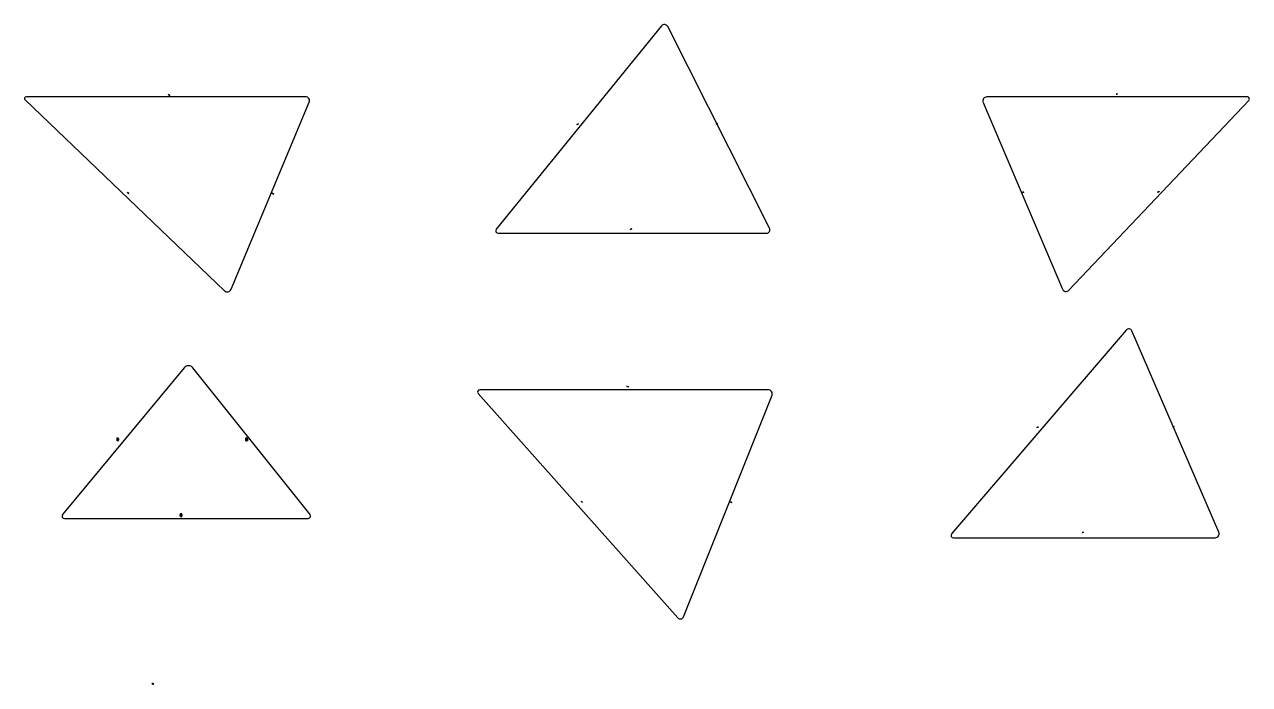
# Model space of a CAD drawing. Header units: metres. Extents: x -1 to 145, y -1 to 19.
# Drawn here: x 7.93 to 15.99, y 4.57 to 8.91 of the extents above; entities that cross this region are included whole.
import ezdxf

# ---------------------------------------------------------------- set-up
doc = ezdxf.new("R2010")
doc.units = ezdxf.units.M
doc.layers.add('LABELS', color=1, linetype='CONTINUOUS')
doc.layers.add('SHAPES', color=3, linetype='CONTINUOUS')

msp = doc.modelspace()

# ---------------------------------------------------------------- linework, layer by layer
at = {"layer": 'LABELS'}
for p, q in [((8.8863, 8.4418), (8.8773, 8.4469)), ((8.8773, 8.4469), (8.8773, 8.4466)), ((8.8773, 8.4469), (8.8863, 8.4418)), ((8.8818, 8.4443), (8.8773, 8.4466)), ((8.8773, 8.4466), (8.8863, 8.4411)), ((8.8773, 8.4462), (8.8773, 8.4466)), ((8.8773, 8.4466), (8.8818, 8.4443)), ((8.8773, 8.4466), (8.8863, 8.4415)), ((8.8773, 8.4462), (8.8773, 8.4466)), ((8.8773, 8.4466), (8.8818, 8.4443)), ((8.8773, 8.4464), (8.8863, 8.4413)), ((8.8818, 8.4434), (8.8773, 8.4462)), ((8.8818, 8.4434), (8.8773, 8.4462)), ((8.8818, 8.4434), (8.8773, 8.4462)), ((8.8818, 8.4434), (8.8773, 8.446)), ((8.8863, 8.4415), (8.8773, 8.446)), ((8.8773, 8.446), (8.8863, 8.4409)), ((8.8863, 8.4415), (8.8818, 8.4443)), ((8.8818, 8.4443), (8.8863, 8.4415)), ((8.8818, 8.4443), (8.8863, 8.4415)), ((8.8818, 8.4436), (8.8863, 8.4415)), ((8.8818, 8.4436), (8.8863, 8.4415)), ((8.8863, 8.4411), (8.8818, 8.4434)), ((8.8863, 8.4411), (8.8818, 8.4434)), ((8.8863, 8.4411), (8.8818, 8.4434)), ((8.8863, 8.4411), (8.8818, 8.4434)), ((8.8863, 8.4418), (8.8863, 8.4415)), ((8.8863, 8.4415), (8.8863, 8.4411)), ((8.8863, 8.4415), (8.8863, 8.4411)), ((8.8863, 8.4415), (8.8863, 8.4411)), ((15.1187, 8.4524), (15.1087, 8.4495)), ((15.1087, 8.4495), (15.1187, 8.4524)), ((15.1087, 8.4493), (15.1187, 8.4522)), ((15.1087, 8.449), (15.1187, 8.452)), ((15.1087, 8.4493), (15.1187, 8.4518)), ((15.1137, 8.4509), (15.1087, 8.4493)), ((15.1087, 8.4493), (15.1137, 8.4509)), ((15.1087, 8.4493), (15.1137, 8.4509)), ((15.1137, 8.4501), (15.1087, 8.4488)), ((15.1137, 8.4501), (15.1087, 8.4488)), ((15.1137, 8.4501), (15.1087, 8.4486)), ((15.1137, 8.4501), (15.1087, 8.4488)), ((15.1137, 8.4501), (15.1087, 8.4486)), ((15.1087, 8.4495), (15.1087, 8.4493)), ((15.1087, 8.4488), (15.1087, 8.4493)), ((15.1087, 8.4488), (15.1087, 8.4493)), ((15.1187, 8.4524), (15.1137, 8.4507)), ((15.1187, 8.4522), (15.1137, 8.4509)), ((15.1137, 8.4509), (15.1187, 8.4522)), ((15.1137, 8.4503), (15.1187, 8.4522)), ((15.1137, 8.4509), (15.1187, 8.4522)), ((15.1137, 8.4503), (15.1187, 8.4522)), ((15.1137, 8.4507), (15.1187, 8.4522)), ((15.1187, 8.4518), (15.1137, 8.4501)), ((15.1187, 8.4518), (15.1137, 8.4501)), ((15.1187, 8.4518), (15.1137, 8.4501)), ((15.1187, 8.4518), (15.1137, 8.4501)), ((15.1187, 8.4518), (15.1137, 8.4501)), ((15.1187, 8.4522), (15.1187, 8.4518)), ((15.1187, 8.4522), (15.1187, 8.4518)), ((15.1187, 8.4522), (15.1187, 8.4518)), ((15.1187, 8.4522), (15.1187, 8.4518)), ((11.5687, 8.2526), (11.5639, 8.2507)), ((11.5742, 8.2548), (11.564, 8.2508)), ((11.5742, 8.2548), (11.564, 8.2508)), ((11.564, 8.2508), (11.5738, 8.2545)), ((11.564, 8.2508), (11.5738, 8.2545)), ((11.564, 8.2508), (11.5687, 8.2526)), ((11.5687, 8.2526), (11.564, 8.2508)), ((11.5687, 8.2526), (11.564, 8.2508)), ((11.5687, 8.2526), (11.564, 8.2508)), ((11.5643, 8.251), (11.564, 8.2508)), ((11.564, 8.2508), (11.5643, 8.251)), ((11.564, 8.2508), (11.5643, 8.251)), ((11.564, 8.2508), (11.5643, 8.251)), ((11.5642, 8.2509), (11.5739, 8.2546)), ((11.5642, 8.2509), (11.5739, 8.2546)), ((11.5643, 8.251), (11.5741, 8.2547)), ((11.5694, 8.2529), (11.5643, 8.251)), ((11.5643, 8.251), (11.5694, 8.2529)), ((11.5643, 8.251), (11.5694, 8.2529)), ((11.5643, 8.251), (11.5694, 8.2529)), ((11.5645, 8.2511), (11.5643, 8.251)), ((11.5742, 8.2548), (11.5645, 8.2511)), ((11.5687, 8.2526), (11.5736, 8.2545)), ((11.5738, 8.2545), (11.5687, 8.2526)), ((11.5738, 8.2545), (11.5687, 8.2526)), ((11.5738, 8.2545), (11.5687, 8.2526)), ((11.5738, 8.2545), (11.5687, 8.2526)), ((11.5689, 8.2527), (11.5741, 8.2547)), ((11.5689, 8.2527), (11.5741, 8.2547)), ((11.5689, 8.2527), (11.5741, 8.2547)), ((11.5742, 8.2548), (11.5694, 8.2529)), ((11.5694, 8.2529), (11.5741, 8.2547)), ((11.5694, 8.2529), (11.5741, 8.2547)), ((11.5694, 8.2529), (11.5741, 8.2547)), ((11.5736, 8.2545), (11.5742, 8.2548)), ((11.5736, 8.2545), (11.5742, 8.2548)), ((11.5741, 8.2547), (11.5738, 8.2545)), ((11.5741, 8.2547), (11.5738, 8.2545)), ((11.5741, 8.2547), (11.5738, 8.2545)), ((11.5741, 8.2547), (11.5738, 8.2545)), ((12.4833, 8.2545), (12.4785, 8.2526)), ((12.4785, 8.2526), (12.4833, 8.2545)), ((12.4789, 8.2528), (12.4785, 8.2526)), ((12.4888, 8.2566), (12.4786, 8.2527)), ((12.4786, 8.2527), (12.4883, 8.2564)), ((12.4786, 8.2527), (12.4833, 8.2545)), ((12.4833, 8.2545), (12.4786, 8.2527)), ((12.4833, 8.2545), (12.4786, 8.2527)), ((12.4833, 8.2545), (12.4786, 8.2527)), ((12.4789, 8.2528), (12.4786, 8.2527)), ((12.4786, 8.2527), (12.4789, 8.2528)), ((12.4786, 8.2527), (12.4789, 8.2528)), ((12.4786, 8.2527), (12.4789, 8.2528)), ((12.4788, 8.2528), (12.4885, 8.2565)), ((12.4788, 8.2528), (12.4885, 8.2565)), ((12.4838, 8.2547), (12.4788, 8.2528)), ((12.4789, 8.2528), (12.4887, 8.2565)), ((12.4839, 8.2548), (12.4789, 8.2528)), ((12.4789, 8.2528), (12.4839, 8.2548)), ((12.4789, 8.2528), (12.4839, 8.2548)), ((12.4789, 8.2528), (12.4839, 8.2548)), ((12.4839, 8.2548), (12.4789, 8.2528)), ((12.4791, 8.2529), (12.4789, 8.2528)), ((12.4888, 8.2566), (12.4791, 8.2529)), ((12.4883, 8.2564), (12.4833, 8.2545)), ((12.4883, 8.2564), (12.4833, 8.2545)), ((12.4883, 8.2564), (12.4833, 8.2545)), ((12.4883, 8.2564), (12.4833, 8.2545)), ((12.4833, 8.2545), (12.4883, 8.2564)), ((12.4833, 8.2545), (12.4882, 8.2563)), ((12.4835, 8.2545), (12.4887, 8.2565)), ((12.4835, 8.2545), (12.4887, 8.2565)), ((12.4835, 8.2545), (12.4887, 8.2565)), ((12.4887, 8.2565), (12.4838, 8.2547)), ((12.4888, 8.2566), (12.4839, 8.2548)), ((12.4888, 8.2566), (12.4839, 8.2548)), ((12.4839, 8.2548), (12.4887, 8.2565)), ((12.4839, 8.2548), (12.4887, 8.2565)), ((12.4839, 8.2548), (12.4887, 8.2565)), ((12.4882, 8.2563), (12.4888, 8.2566)), ((12.4887, 8.2565), (12.4883, 8.2564)), ((12.4887, 8.2565), (12.4883, 8.2564)), ((12.4887, 8.2565), (12.4883, 8.2564)), ((12.4887, 8.2565), (12.4883, 8.2564)), ((12.4883, 8.2564), (12.4887, 8.2565)), ((8.6167, 7.7981), (8.6077, 7.8032)), ((8.6077, 7.8032), (8.6077, 7.803)), ((8.6077, 7.8032), (8.6167, 7.7981)), ((8.6122, 7.8006), (8.6077, 7.803)), ((8.6077, 7.803), (8.6077, 7.8025)), ((8.6077, 7.8025), (8.6077, 7.803)), ((8.6077, 7.803), (8.6122, 7.8006)), ((8.6077, 7.8025), (8.6077, 7.803)), ((8.6077, 7.803), (8.6122, 7.8006)), ((8.6077, 7.803), (8.6167, 7.7979)), ((8.6077, 7.8025), (8.6077, 7.803)), ((8.6077, 7.803), (8.6122, 7.8006)), ((8.6077, 7.8028), (8.6167, 7.7976)), ((8.6077, 7.8028), (8.6167, 7.7976)), ((8.6077, 7.8025), (8.6122, 7.7998)), ((8.6122, 7.7998), (8.6077, 7.8025)), ((8.6167, 7.7981), (8.6077, 7.8025)), ((8.6077, 7.8025), (8.6167, 7.7974)), ((8.6122, 7.7998), (8.6077, 7.8025)), ((8.6122, 7.7998), (8.6077, 7.8025)), ((8.6122, 7.7998), (8.6077, 7.8023)), ((8.6122, 7.7998), (8.6077, 7.8023)), ((8.6167, 7.7981), (8.6122, 7.8006)), ((8.6122, 7.8006), (8.6167, 7.7979)), ((8.6122, 7.8006), (8.6167, 7.7979)), ((8.6122, 7.8006), (8.6167, 7.7979)), ((8.6167, 7.7981), (8.6122, 7.8004)), ((8.6122, 7.8004), (8.6167, 7.7979)), ((8.6122, 7.8), (8.6167, 7.7979)), ((8.6122, 7.8), (8.6167, 7.7979)), ((8.6122, 7.8), (8.6167, 7.7979)), ((8.6122, 7.7998), (8.6167, 7.7972)), ((8.6167, 7.7974), (8.6122, 7.7998)), ((8.6167, 7.7974), (8.6122, 7.7998)), ((8.6167, 7.7974), (8.6122, 7.7998)), ((8.6167, 7.7974), (8.6122, 7.7998)), ((8.6167, 7.7974), (8.6122, 7.7998)), ((8.6167, 7.7972), (8.6167, 7.7981)), ((8.6167, 7.7979), (8.6167, 7.7974)), ((8.6167, 7.7979), (8.6167, 7.7974)), ((8.6167, 7.7979), (8.6167, 7.7974)), ((8.6167, 7.7979), (8.6167, 7.7974)), ((8.6167, 7.7979), (8.6167, 7.7974)), ((9.5688, 7.7946), (9.5597, 7.7997)), ((9.5597, 7.7997), (9.5597, 7.7995)), ((9.5688, 7.7946), (9.5597, 7.7997)), ((9.5597, 7.7997), (9.5597, 7.7995)), ((9.5642, 7.7971), (9.5597, 7.7995)), ((9.5597, 7.7995), (9.5597, 7.799)), ((9.5597, 7.799), (9.5597, 7.7995)), ((9.5597, 7.7995), (9.5642, 7.7971)), ((9.5597, 7.799), (9.5597, 7.7995)), ((9.5597, 7.7995), (9.5642, 7.7971)), ((9.5597, 7.7995), (9.5688, 7.7944)), ((9.5597, 7.799), (9.5597, 7.7995)), ((9.5597, 7.7995), (9.5642, 7.7971)), ((9.5597, 7.7995), (9.5688, 7.7944)), ((9.5597, 7.7993), (9.5688, 7.7942)), ((9.5597, 7.7993), (9.5688, 7.7942)), ((9.5597, 7.799), (9.5642, 7.7963)), ((9.5642, 7.7963), (9.5597, 7.799)), ((9.5688, 7.7946), (9.5597, 7.799)), ((9.5597, 7.799), (9.5688, 7.7939)), ((9.5642, 7.7963), (9.5597, 7.799)), ((9.5642, 7.7963), (9.5597, 7.799)), ((9.5642, 7.7963), (9.5597, 7.7988)), ((9.5642, 7.7963), (9.5597, 7.7988)), ((9.5688, 7.7946), (9.5642, 7.7971)), ((9.5642, 7.7971), (9.5688, 7.7944)), ((9.5642, 7.7971), (9.5688, 7.7944)), ((9.5642, 7.7971), (9.5688, 7.7944)), ((9.5642, 7.7965), (9.5688, 7.7944)), ((9.5642, 7.7965), (9.5688, 7.7944)), ((9.5642, 7.7965), (9.5688, 7.7944)), ((9.5642, 7.7963), (9.5688, 7.7937)), ((9.5688, 7.7939), (9.5642, 7.7963)), ((9.5688, 7.7939), (9.5642, 7.7963)), ((9.5688, 7.7939), (9.5642, 7.7963)), ((9.5688, 7.7939), (9.5642, 7.7963)), ((9.5688, 7.7939), (9.5642, 7.7963)), ((9.5688, 7.7937), (9.5688, 7.7946)), ((9.5688, 7.7944), (9.5688, 7.7939)), ((9.5688, 7.7944), (9.5688, 7.7939)), ((9.5688, 7.7944), (9.5688, 7.7939)), ((9.5688, 7.7944), (9.5688, 7.7939)), ((9.5688, 7.7944), (9.5688, 7.7939)), ((14.5012, 7.8067), (14.4912, 7.8032)), ((14.5012, 7.8067), (14.4912, 7.8038)), ((14.5012, 7.8067), (14.4912, 7.8038)), ((14.4912, 7.8036), (14.5012, 7.8065)), ((14.4912, 7.8036), (14.5012, 7.8065)), ((14.4912, 7.8034), (14.5012, 7.8063)), ((14.4912, 7.8034), (14.5012, 7.8063)), ((14.4912, 7.8032), (14.5012, 7.8061)), ((14.4962, 7.8053), (14.4912, 7.8036)), ((14.4912, 7.8036), (14.4962, 7.8053)), ((14.4912, 7.8036), (14.4962, 7.8053)), ((14.4912, 7.8036), (14.4962, 7.8053)), ((14.4912, 7.8032), (14.4962, 7.8044)), ((14.4962, 7.8044), (14.4912, 7.8032)), ((14.4962, 7.8044), (14.4912, 7.8032)), ((14.4962, 7.8044), (14.4912, 7.8029)), ((14.4962, 7.8044), (14.4912, 7.8032)), ((14.4962, 7.8044), (14.4912, 7.8029)), ((14.4912, 7.8038), (14.4912, 7.8036)), ((14.4912, 7.8038), (14.4912, 7.8036)), ((14.4912, 7.8036), (14.4912, 7.8032)), ((14.4912, 7.8032), (14.4912, 7.8036)), ((14.4912, 7.8032), (14.4912, 7.8036)), ((14.4912, 7.8032), (14.4912, 7.8036)), ((14.5012, 7.8067), (14.4962, 7.8053)), ((14.4962, 7.8053), (14.5012, 7.8065)), ((14.4962, 7.8046), (14.5012, 7.8065)), ((14.4962, 7.8053), (14.5012, 7.8065)), ((14.4962, 7.8046), (14.5012, 7.8065)), ((14.4962, 7.8053), (14.5012, 7.8065)), ((14.4962, 7.8046), (14.5012, 7.8065)), ((14.5012, 7.8061), (14.4962, 7.8044)), ((14.5012, 7.8061), (14.4962, 7.8044)), ((14.5012, 7.8061), (14.4962, 7.8044)), ((14.5012, 7.8061), (14.4962, 7.8044)), ((14.5012, 7.8061), (14.4962, 7.8044)), ((14.4962, 7.8044), (14.5012, 7.8059)), ((14.5012, 7.8059), (14.5012, 7.8067)), ((14.5012, 7.8065), (14.5012, 7.8061)), ((14.5012, 7.8065), (14.5012, 7.8061)), ((14.5012, 7.8065), (14.5012, 7.8061)), ((14.5012, 7.8065), (14.5012, 7.8061)), ((14.5012, 7.8065), (14.5012, 7.8061)), ((15.3913, 7.8098), (15.3814, 7.8062)), ((15.3913, 7.8098), (15.3814, 7.8069)), ((15.3913, 7.8098), (15.3814, 7.8062)), ((15.3814, 7.8067), (15.3913, 7.8096)), ((15.3814, 7.8065), (15.3913, 7.8094)), ((15.3814, 7.8065), (15.3913, 7.8094)), ((15.3814, 7.8062), (15.3913, 7.8092)), ((15.3814, 7.8062), (15.3913, 7.8092)), ((15.3864, 7.8084), (15.3814, 7.8067)), ((15.3814, 7.8067), (15.3864, 7.8084)), ((15.3814, 7.8067), (15.3864, 7.8084)), ((15.3814, 7.8067), (15.3864, 7.8084)), ((15.3814, 7.8062), (15.3864, 7.8075)), ((15.3864, 7.8075), (15.3814, 7.8062)), ((15.3864, 7.8075), (15.3814, 7.8062)), ((15.3864, 7.8075), (15.3814, 7.806)), ((15.3864, 7.8075), (15.3814, 7.8062)), ((15.3814, 7.8069), (15.3814, 7.8067)), ((15.3814, 7.8067), (15.3814, 7.8062)), ((15.3814, 7.8062), (15.3814, 7.8067)), ((15.3814, 7.8062), (15.3814, 7.8067)), ((15.3814, 7.8062), (15.3814, 7.8067)), ((15.3913, 7.8098), (15.3864, 7.8084)), ((15.3864, 7.8084), (15.3913, 7.8096)), ((15.3864, 7.8077), (15.3913, 7.8096)), ((15.3864, 7.8084), (15.3913, 7.8096)), ((15.3864, 7.8077), (15.3913, 7.8096)), ((15.3864, 7.8084), (15.3913, 7.8096)), ((15.3864, 7.8077), (15.3913, 7.8096)), ((15.3913, 7.8092), (15.3864, 7.8075)), ((15.3913, 7.8092), (15.3864, 7.8075)), ((15.3913, 7.8092), (15.3864, 7.8075)), ((15.3913, 7.8092), (15.3864, 7.8075)), ((15.3864, 7.8075), (15.3913, 7.809)), ((15.3913, 7.809), (15.3913, 7.8098)), ((15.3913, 7.809), (15.3913, 7.8098)), ((15.3913, 7.8096), (15.3913, 7.8092)), ((15.3913, 7.8096), (15.3913, 7.8092)), ((15.3913, 7.8096), (15.3913, 7.8092)), ((15.3913, 7.8096), (15.3913, 7.8092)), ((11.9184, 7.563), (11.9135, 7.5611)), ((11.9239, 7.5651), (11.9137, 7.5612)), ((11.9137, 7.5612), (11.9234, 7.5649)), ((11.9184, 7.563), (11.9137, 7.5612)), ((11.9184, 7.563), (11.9137, 7.5612)), ((11.9184, 7.563), (11.9137, 7.5612)), ((11.9137, 7.5612), (11.914, 7.5614)), ((11.9137, 7.5612), (11.914, 7.5614)), ((11.9138, 7.5613), (11.9235, 7.565)), ((11.914, 7.5614), (11.9234, 7.5649)), ((11.919, 7.5633), (11.914, 7.5614)), ((11.914, 7.5614), (11.919, 7.5633)), ((11.914, 7.5614), (11.919, 7.5633)), ((11.9141, 7.5614), (11.9239, 7.5651)), ((11.9234, 7.5649), (11.9184, 7.563)), ((11.9234, 7.5649), (11.9184, 7.563)), ((11.9234, 7.5649), (11.9184, 7.563)), ((11.9234, 7.5649), (11.9184, 7.563)), ((11.9185, 7.5631), (11.9237, 7.5651)), ((11.9185, 7.5631), (11.9237, 7.5651)), ((11.9239, 7.5651), (11.9188, 7.5632)), ((11.9188, 7.5632), (11.9237, 7.5651)), ((11.9237, 7.5651), (11.919, 7.5633)), ((11.919, 7.5633), (11.9237, 7.5651)), ((11.919, 7.5633), (11.9237, 7.5651)), ((11.9232, 7.5648), (11.9239, 7.5651)), ((11.9237, 7.5651), (11.9234, 7.5649)), ((11.9237, 7.5651), (11.9234, 7.5649)), ((11.9237, 7.5651), (11.9234, 7.5649)), ((11.892, 6.5314), (11.9013, 6.5266)), ((11.8925, 6.5317), (11.8922, 6.5315)), ((11.8925, 6.5317), (11.8922, 6.5315)), ((11.8967, 6.529), (11.8922, 6.5315)), ((11.8922, 6.5315), (11.9017, 6.5269)), ((11.8922, 6.5315), (11.8967, 6.529)), ((11.8922, 6.5315), (11.8967, 6.529)), ((11.8923, 6.5316), (11.9016, 6.5268)), ((11.8972, 6.5295), (11.8925, 6.5317)), ((11.8972, 6.5295), (11.8925, 6.5317)), ((11.9013, 6.5266), (11.8925, 6.5317)), ((11.8925, 6.5317), (11.9017, 6.5269)), ((11.8972, 6.5295), (11.8925, 6.5317)), ((11.9014, 6.5267), (11.8926, 6.5319)), ((11.8926, 6.5319), (11.9019, 6.5271)), ((11.9014, 6.5267), (11.8967, 6.529)), ((11.8967, 6.529), (11.9014, 6.5267)), ((11.8967, 6.529), (11.9014, 6.5267)), ((11.8971, 6.5293), (11.9014, 6.5267)), ((11.8971, 6.5293), (11.9014, 6.5267)), ((11.9017, 6.5269), (11.8972, 6.5295)), ((11.9017, 6.5269), (11.8972, 6.5295)), ((11.9017, 6.5269), (11.8972, 6.5295)), ((11.9019, 6.5271), (11.9013, 6.5266)), ((11.9013, 6.5266), (11.9014, 6.5267)), ((11.9014, 6.5267), (11.9017, 6.5269)), ((11.9014, 6.5267), (11.9017, 6.5269)), ((14.5877, 6.2601), (14.5976, 6.2632)), ((14.5877, 6.2601), (14.5976, 6.2632)), ((14.5976, 6.2632), (14.5877, 6.2601)), ((14.5877, 6.2601), (14.5976, 6.2632)), ((14.5877, 6.2601), (14.5976, 6.2632)), ((14.5976, 6.2632), (14.5877, 6.2601)), ((14.5877, 6.2601), (14.5976, 6.2632)), ((14.5926, 6.2616), (14.5877, 6.2601)), ((14.5877, 6.2601), (14.5926, 6.2616)), ((14.5926, 6.2616), (14.5877, 6.2601)), ((14.5877, 6.2601), (14.5926, 6.2616)), ((14.5926, 6.2616), (14.5877, 6.2601)), ((14.5926, 6.2616), (14.5877, 6.2601)), ((14.5877, 6.2601), (14.5926, 6.2616)), ((14.5926, 6.2616), (14.5877, 6.2601)), ((14.5877, 6.2601), (14.5926, 6.2616)), ((14.5877, 6.2601), (14.5877, 6.2601)), ((14.5877, 6.2601), (14.5877, 6.2601)), ((14.5877, 6.2601), (14.5877, 6.2601)), ((14.5877, 6.2601), (14.5877, 6.2601)), ((14.5976, 6.2632), (14.5926, 6.2616)), ((14.5926, 6.2616), (14.5976, 6.2632)), ((14.5926, 6.2616), (14.5976, 6.2632)), ((14.5976, 6.2632), (14.5926, 6.2616)), ((14.5926, 6.2616), (14.5976, 6.2632)), ((14.5976, 6.2632), (14.5926, 6.2616)), ((14.5926, 6.2616), (14.5976, 6.2632)), ((14.5976, 6.2632), (14.5926, 6.2616)), ((14.5926, 6.2616), (14.5976, 6.2632)), ((14.5976, 6.2632), (14.5926, 6.2616)), ((14.5926, 6.2616), (14.5976, 6.2632)), ((14.5926, 6.2616), (14.5976, 6.2632)), ((14.5976, 6.2632), (14.5926, 6.2616)), ((14.5926, 6.2616), (14.5976, 6.2632)), ((14.5976, 6.2632), (14.5976, 6.2632)), ((14.5976, 6.2632), (14.5976, 6.2632)), ((14.5976, 6.2632), (14.5976, 6.2632)), ((14.5976, 6.2632), (14.5976, 6.2632)), ((14.5976, 6.2632), (14.5976, 6.2632)), ((14.5976, 6.2632), (14.5976, 6.2632)), ((15.4813, 6.2627), (15.4912, 6.2658)), ((15.4813, 6.2627), (15.4912, 6.2658)), ((15.4912, 6.2658), (15.4813, 6.2627)), ((15.4813, 6.2627), (15.4912, 6.2658)), ((15.4813, 6.2627), (15.4912, 6.2658)), ((15.4863, 6.2643), (15.4813, 6.2627)), ((15.4813, 6.2627), (15.4863, 6.2643)), ((15.4863, 6.2643), (15.4813, 6.2627)), ((15.4813, 6.2627), (15.4863, 6.2643)), ((15.4863, 6.2643), (15.4813, 6.2627)), ((15.4863, 6.2643), (15.4813, 6.2627)), ((15.4813, 6.2627), (15.4863, 6.2643)), ((15.4863, 6.2643), (15.4813, 6.2627)), ((15.4813, 6.2627), (15.4863, 6.2643)), ((15.4863, 6.2643), (15.4813, 6.2627)), ((15.4813, 6.2627), (15.4863, 6.2643)), ((15.4863, 6.2643), (15.4813, 6.2627)), ((15.4813, 6.2627), (15.4813, 6.2627)), ((15.4813, 6.2627), (15.4813, 6.2627)), ((15.4813, 6.2627), (15.4813, 6.2627)), ((15.4813, 6.2627), (15.4813, 6.2627)), ((15.4813, 6.2627), (15.4813, 6.2627)), ((15.4912, 6.2658), (15.4863, 6.2643)), ((15.4863, 6.2643), (15.4912, 6.2658)), ((15.4863, 6.2643), (15.4912, 6.2658)), ((15.4912, 6.2658), (15.4863, 6.2643)), ((15.4863, 6.2643), (15.4912, 6.2658)), ((15.4912, 6.2658), (15.4863, 6.2643)), ((15.4863, 6.2643), (15.4912, 6.2658)), ((15.4912, 6.2658), (15.4863, 6.2643)), ((15.4863, 6.2643), (15.4912, 6.2658)), ((15.4912, 6.2658), (15.4863, 6.2643)), ((15.4863, 6.2643), (15.4912, 6.2658)), ((15.4863, 6.2643), (15.4912, 6.2658)), ((15.4912, 6.2658), (15.4863, 6.2643)), ((15.4863, 6.2643), (15.4912, 6.2658)), ((15.4912, 6.2658), (15.4863, 6.2643)), ((15.4863, 6.2643), (15.4912, 6.2658)), ((15.4912, 6.2658), (15.4863, 6.2643)), ((15.4912, 6.2658), (15.4912, 6.2658)), ((15.4912, 6.2658), (15.4912, 6.2658)), ((15.4912, 6.2658), (15.4912, 6.2658)), ((15.4912, 6.2658), (15.4912, 6.2658)), ((15.4912, 6.2658), (15.4912, 6.2658)), ((15.4912, 6.2658), (15.4912, 6.2658)), ((8.5493, 6.1903), (8.5396, 6.1917)), ((8.5397, 6.1869), (8.5445, 6.191)), ((8.5397, 6.1869), (8.5445, 6.191)), ((8.5397, 6.1869), (8.5445, 6.191)), ((8.5397, 6.1869), (8.5445, 6.191)), ((8.5495, 6.1759), (8.5397, 6.1869)), ((8.5399, 6.1774), (8.5397, 6.1869)), ((8.5399, 6.1774), (8.5397, 6.1869)), ((8.5399, 6.1774), (8.5397, 6.1869)), ((8.5494, 6.1807), (8.5398, 6.1822)), ((8.5399, 6.1774), (8.5493, 6.1903)), ((8.5445, 6.1862), (8.5399, 6.1774)), ((8.5399, 6.1774), (8.5448, 6.1719)), ((8.5448, 6.1719), (8.5399, 6.1774)), ((8.5447, 6.1767), (8.5399, 6.1774)), ((8.54, 6.1726), (8.5399, 6.1774)), ((8.5447, 6.1767), (8.5399, 6.1774)), ((8.54, 6.1726), (8.5447, 6.1767)), ((8.54, 6.1726), (8.5447, 6.1767)), ((8.5496, 6.1711), (8.54, 6.1726)), ((8.5496, 6.1711), (8.54, 6.1726)), ((8.5496, 6.1711), (8.54, 6.1726)), ((8.5445, 6.191), (8.5493, 6.1855)), ((8.5445, 6.191), (8.5493, 6.1855)), ((8.5445, 6.191), (8.5493, 6.1903)), ((8.5445, 6.191), (8.5493, 6.1903)), ((8.5448, 6.1719), (8.5495, 6.1759)), ((8.5495, 6.1759), (8.5448, 6.1719)), ((8.5493, 6.1855), (8.5495, 6.1759)), ((9.3922, 6.1914), (9.3874, 6.1921)), ((9.3874, 6.1921), (9.3877, 6.173)), ((9.3874, 6.1921), (9.3877, 6.173)), ((9.3875, 6.1873), (9.3922, 6.1914)), ((9.3875, 6.1873), (9.3922, 6.1914)), ((9.3875, 6.1873), (9.3922, 6.1914)), ((9.3876, 6.1778), (9.3875, 6.1873)), ((9.3876, 6.1778), (9.3875, 6.1873)), ((9.3876, 6.1778), (9.3875, 6.1873)), ((9.3971, 6.1859), (9.3875, 6.1873)), ((9.3971, 6.1859), (9.3875, 6.1873)), ((9.3972, 6.1811), (9.3875, 6.1826)), ((9.3972, 6.1811), (9.3875, 6.1826)), ((9.3876, 6.1778), (9.3922, 6.1914)), ((9.3923, 6.1866), (9.3876, 6.1778)), ((9.3923, 6.1866), (9.3876, 6.1778)), ((9.3925, 6.1723), (9.3876, 6.1778)), ((9.3924, 6.1771), (9.3876, 6.1778)), ((9.3925, 6.1723), (9.3876, 6.1778)), ((9.3877, 6.173), (9.3876, 6.1778)), ((9.3877, 6.173), (9.3971, 6.1859)), ((9.3877, 6.173), (9.3971, 6.1859)), ((9.3877, 6.173), (9.3924, 6.1771)), ((9.3877, 6.173), (9.3925, 6.1723)), ((9.3973, 6.1716), (9.3877, 6.173)), ((9.3973, 6.1716), (9.3877, 6.173)), ((9.3971, 6.1859), (9.3922, 6.1914)), ((9.3922, 6.1914), (9.3971, 6.1859)), ((9.3922, 6.1914), (9.397, 6.1907)), ((9.3922, 6.1914), (9.3971, 6.1859)), ((9.3925, 6.1723), (9.3972, 6.1763)), ((9.3972, 6.1763), (9.3925, 6.1723)), ((9.3972, 6.1763), (9.3925, 6.1723)), ((9.3972, 6.1763), (9.3971, 6.1859)), ((9.3971, 6.1859), (9.3972, 6.1763)), ((9.3971, 6.1859), (9.3972, 6.1763)), ((9.3972, 6.1763), (9.3973, 6.1716)), ((11.5906, 5.7745), (11.5998, 5.7697)), ((11.5906, 5.7745), (11.5998, 5.7697)), ((11.5907, 5.7746), (11.591, 5.7749)), ((11.591, 5.7749), (11.5907, 5.7746)), ((11.591, 5.7749), (11.5907, 5.7746)), ((11.591, 5.7749), (11.5907, 5.7746)), ((11.5952, 5.7721), (11.5907, 5.7746)), ((11.5907, 5.7746), (11.5952, 5.7721)), ((11.5907, 5.7746), (11.5952, 5.7721)), ((11.5907, 5.7746), (11.5952, 5.7721)), ((11.5909, 5.7747), (11.6001, 5.7699)), ((11.5909, 5.7747), (11.6001, 5.7699)), ((11.591, 5.7749), (11.5958, 5.7726)), ((11.5958, 5.7726), (11.591, 5.7749)), ((11.5958, 5.7726), (11.591, 5.7749)), ((11.5998, 5.7697), (11.591, 5.7749)), ((11.591, 5.7749), (11.6003, 5.7701)), ((11.5958, 5.7726), (11.591, 5.7749)), ((11.5958, 5.7726), (11.5912, 5.775)), ((11.5958, 5.7726), (11.5912, 5.775)), ((11.5998, 5.7697), (11.5952, 5.7721)), ((11.5952, 5.7721), (11.6, 5.7698)), ((11.5952, 5.7721), (11.6, 5.7698)), ((11.5952, 5.7721), (11.6, 5.7698)), ((11.5998, 5.7697), (11.5953, 5.7722)), ((11.5953, 5.7722), (11.6, 5.7698)), ((11.5998, 5.7697), (11.5953, 5.7722)), ((11.5953, 5.7722), (11.6, 5.7698)), ((11.5956, 5.7725), (11.6, 5.7698)), ((11.5956, 5.7725), (11.6, 5.7698)), ((11.5956, 5.7725), (11.6, 5.7698)), ((11.5958, 5.7726), (11.6004, 5.7702)), ((11.6003, 5.7701), (11.5958, 5.7726)), ((11.6003, 5.7701), (11.5958, 5.7726)), ((11.6003, 5.7701), (11.5958, 5.7726)), ((11.6003, 5.7701), (11.5958, 5.7726)), ((11.6003, 5.7701), (11.5958, 5.7726)), ((11.6004, 5.7702), (11.5998, 5.7697)), ((11.6, 5.7698), (11.6003, 5.7701)), ((11.6, 5.7698), (11.6003, 5.7701)), ((11.6, 5.7698), (11.6003, 5.7701)), ((11.6, 5.7698), (11.6003, 5.7701)), ((11.6, 5.7698), (11.6003, 5.7701)), ((12.5717, 5.7714), (12.5718, 5.7716)), ((12.5717, 5.7714), (12.5809, 5.7666)), ((12.5809, 5.7666), (12.5717, 5.7714)), ((12.5718, 5.7716), (12.5721, 5.7718)), ((12.5721, 5.7718), (12.5718, 5.7716)), ((12.5721, 5.7718), (12.5718, 5.7716)), ((12.5721, 5.7718), (12.5718, 5.7716)), ((12.5763, 5.769), (12.5718, 5.7716)), ((12.5718, 5.7716), (12.5763, 5.769)), ((12.5718, 5.7716), (12.5763, 5.769)), ((12.5718, 5.7716), (12.5763, 5.769)), ((12.5718, 5.7716), (12.5811, 5.7668)), ((12.572, 5.7717), (12.5812, 5.7669)), ((12.572, 5.7717), (12.5812, 5.7669)), ((12.5721, 5.7718), (12.5769, 5.7696)), ((12.5769, 5.7696), (12.5721, 5.7718)), ((12.5769, 5.7696), (12.5721, 5.7718)), ((12.5809, 5.7666), (12.5721, 5.7718)), ((12.5721, 5.7718), (12.5814, 5.767)), ((12.5769, 5.7696), (12.5721, 5.7718)), ((12.5769, 5.7696), (12.5723, 5.772)), ((12.5769, 5.7696), (12.5723, 5.772)), ((12.5809, 5.7666), (12.5763, 5.769)), ((12.5763, 5.769), (12.5811, 5.7668)), ((12.5763, 5.769), (12.5811, 5.7668)), ((12.5763, 5.769), (12.5811, 5.7668)), ((12.5809, 5.7666), (12.5765, 5.7692)), ((12.5765, 5.7692), (12.5811, 5.7668)), ((12.5767, 5.7694), (12.5811, 5.7668)), ((12.5767, 5.7694), (12.5811, 5.7668)), ((12.5767, 5.7694), (12.5811, 5.7668)), ((12.5769, 5.7696), (12.5815, 5.7671)), ((12.5814, 5.767), (12.5769, 5.7696)), ((12.5814, 5.767), (12.5769, 5.7696)), ((12.5814, 5.767), (12.5769, 5.7696)), ((12.5814, 5.767), (12.5769, 5.7696)), ((12.5814, 5.767), (12.5769, 5.7696)), ((12.5815, 5.7671), (12.5809, 5.7666)), ((12.5811, 5.7668), (12.5814, 5.767)), ((12.5811, 5.7668), (12.5814, 5.767)), ((12.5811, 5.7668), (12.5814, 5.767)), ((12.5811, 5.7668), (12.5814, 5.767)), ((12.5811, 5.7668), (12.5814, 5.767)), ((8.9606, 5.6928), (8.9558, 5.6935)), ((8.9558, 5.6935), (8.9561, 5.6744)), ((8.9654, 5.692), (8.9558, 5.6935)), ((8.9559, 5.6887), (8.9606, 5.6928)), ((8.9559, 5.6887), (8.9606, 5.6928)), ((8.9559, 5.6887), (8.9606, 5.6928)), ((8.9559, 5.6887), (8.9606, 5.6928)), ((8.956, 5.6792), (8.9559, 5.6887)), ((8.956, 5.6792), (8.9559, 5.6887)), ((8.956, 5.6792), (8.9559, 5.6887)), ((8.9655, 5.6873), (8.9559, 5.6887)), ((8.956, 5.6792), (8.9559, 5.6887)), ((8.956, 5.6792), (8.9654, 5.692)), ((8.9607, 5.688), (8.956, 5.6792)), ((8.9607, 5.688), (8.956, 5.6792)), ((8.9607, 5.688), (8.956, 5.6792)), ((8.9656, 5.6825), (8.956, 5.684)), ((8.9656, 5.6825), (8.956, 5.684)), ((8.9609, 5.6737), (8.956, 5.6792)), ((8.9609, 5.6785), (8.956, 5.6792)), ((8.9609, 5.6737), (8.956, 5.6792)), ((8.9609, 5.6737), (8.956, 5.6792)), ((8.9561, 5.6744), (8.956, 5.6792)), ((8.9561, 5.6744), (8.9655, 5.6873)), ((8.9561, 5.6744), (8.9609, 5.6785)), ((8.9561, 5.6744), (8.9609, 5.6737)), ((8.9657, 5.6729), (8.9561, 5.6744)), ((8.9657, 5.6729), (8.9561, 5.6744)), ((8.9655, 5.6873), (8.9606, 5.6928)), ((8.9606, 5.6928), (8.9655, 5.6873)), ((8.9606, 5.6928), (8.9654, 5.692)), ((8.9606, 5.6928), (8.9655, 5.6873)), ((8.9606, 5.6928), (8.9655, 5.6873)), ((8.9609, 5.6737), (8.9657, 5.6777)), ((8.9657, 5.6777), (8.9609, 5.6737)), ((8.9657, 5.6777), (8.9609, 5.6737)), ((8.9657, 5.6777), (8.9609, 5.6737)), ((8.9657, 5.6777), (8.9655, 5.6873)), ((8.9655, 5.6873), (8.9657, 5.6777)), ((8.9655, 5.6873), (8.9657, 5.6777)), ((8.9655, 5.6873), (8.9657, 5.6777)), ((14.8851, 5.5696), (14.895, 5.5726)), ((14.8851, 5.5696), (14.895, 5.5726)), ((14.8851, 5.5696), (14.895, 5.5726)), ((14.8851, 5.5696), (14.895, 5.5726)), ((14.895, 5.5726), (14.8851, 5.5696)), ((14.8851, 5.5696), (14.895, 5.5726)), ((14.8901, 5.5711), (14.8851, 5.5696)), ((14.8901, 5.5711), (14.8851, 5.5696)), ((14.8901, 5.5711), (14.8851, 5.5696)), ((14.8851, 5.5696), (14.8901, 5.5711)), ((14.8901, 5.5711), (14.8851, 5.5696)), ((14.8901, 5.5711), (14.8851, 5.5696)), ((14.8851, 5.5696), (14.8901, 5.5711)), ((14.8851, 5.5696), (14.8851, 5.5696)), ((14.8851, 5.5696), (14.8851, 5.5696)), ((14.895, 5.5726), (14.8901, 5.5711)), ((14.895, 5.5726), (14.8901, 5.5711)), ((14.8901, 5.5711), (14.895, 5.5726)), ((14.895, 5.5726), (14.8901, 5.5711)), ((14.8901, 5.5711), (14.895, 5.5726)), ((14.895, 5.5726), (14.8901, 5.5711)), ((14.8901, 5.5711), (14.895, 5.5726)), ((14.895, 5.5726), (14.8901, 5.5711)), ((14.8901, 5.5711), (14.895, 5.5726)), ((14.895, 5.5726), (14.8901, 5.5711)), ((14.8901, 5.5711), (14.895, 5.5726)), ((14.895, 5.5726), (14.895, 5.5726)), ((14.895, 5.5726), (14.895, 5.5726)), ((14.895, 5.5726), (14.895, 5.5726)), ((14.895, 5.5726), (14.895, 5.5726)), ((8.7748, 4.5738), (8.7699, 4.5756)), ((8.7748, 4.5738), (8.7699, 4.5756)), ((8.7699, 4.5756), (8.7796, 4.572)), ((8.77, 4.5769), (8.7701, 4.5795)), ((8.77, 4.5769), (8.7701, 4.5795)), ((8.77, 4.5782), (8.7798, 4.5746)), ((8.7748, 4.5738), (8.77, 4.5769)), ((8.7748, 4.5738), (8.77, 4.5769)), ((8.7748, 4.5738), (8.77, 4.5769)), ((8.775, 4.579), (8.7701, 4.5795)), ((8.7701, 4.5795), (8.7797, 4.5733)), ((8.7701, 4.5795), (8.775, 4.579)), ((8.7701, 4.5795), (8.775, 4.579)), ((8.7701, 4.5795), (8.775, 4.579)), ((8.7702, 4.5808), (8.7799, 4.5772)), ((8.775, 4.579), (8.7748, 4.5738)), ((8.7748, 4.5751), (8.7798, 4.5759)), ((8.7748, 4.5751), (8.7798, 4.5759)), ((8.7797, 4.5733), (8.7748, 4.5738)), ((8.7797, 4.5733), (8.7748, 4.5738)), ((8.7797, 4.5733), (8.7748, 4.5738)), ((8.7797, 4.5733), (8.7748, 4.5738)), ((8.7798, 4.5759), (8.775, 4.579)), ((8.775, 4.579), (8.7798, 4.5759)), ((8.775, 4.579), (8.7798, 4.5759)), ((8.7799, 4.5772), (8.775, 4.5777)), ((8.775, 4.5777), (8.7798, 4.5759)), ((8.7798, 4.5759), (8.7797, 4.5733)), ((8.7798, 4.5759), (8.7797, 4.5733)), ((8.7798, 4.5759), (8.7797, 4.5733))]:
    msp.add_line(p, q, dxfattribs=at)
at = {"layer": 'SHAPES'}
for p, q in [((12.1189, 8.8982), (11.0334, 7.5625)), ((12.8304, 7.5702), (12.1604, 8.8937)), ((7.9353, 8.4116), (9.2459, 7.1587)), ((9.7802, 8.4329), (7.9438, 8.4329)), ((9.2898, 7.1679), (9.804, 8.397)), ((14.2351, 8.3962), (14.7559, 7.1695)), ((15.9723, 8.4319), (14.2587, 8.4319)), ((14.7975, 7.162), (15.9822, 8.409)), ((11.0456, 7.5369), (12.81, 7.5369)), ((15.174, 6.9005), (14.0273, 5.5609)), ((15.784, 5.5717), (15.2133, 6.8945)), ((8.9821, 6.6528), (8.1816, 5.6885)), ((9.8095, 5.6891), (9.0376, 6.6523)), ((10.9136, 6.4843), (12.2264, 5.0098)), ((12.8217, 6.5084), (10.9243, 6.5084)), ((12.2652, 5.0166), (12.8464, 6.4719)), ((8.1935, 5.6632), (9.7971, 5.6632)), ((14.0387, 5.5362), (15.7606, 5.5362))]:
    msp.add_line(p, q, dxfattribs=at)
for centre, radius, start, end in [((12.1382, 8.8825), 0.0249, -333.14942, -219.10174), ((7.9438, 8.4206), 0.0124, -270, -133.71041), ((9.7802, 8.407), 0.0259, -22.70425, 90), ((14.2587, 8.4063), 0.0257, -270, -156.99848), ((15.9723, 8.4184), 0.0136, -403.52987, -270), ((11.0456, 7.5526), 0.0157, -219.10174, -90), ((12.81, 7.5598), 0.0229, -90, 26.85058), ((14.7792, 7.1794), 0.0253, -156.99848, -43.52987), ((9.2647, 7.1784), 0.0272, -133.71041, -22.70425), ((15.1918, 6.8852), 0.0234, -336.66306, -220.56247), ((9.0097, 6.63), 0.0358, -321.29151, -219.69613), ((10.9243, 6.4939), 0.0144, -270, -138.3183), ((12.8217, 6.4818), 0.0266, -21.77207, 90), ((8.1935, 5.6786), 0.0154, -219.69613, -90), ((9.7971, 5.6791), 0.0159, -90, 38.70849), ((14.0387, 5.5512), 0.015, -220.56247, -90), ((15.7606, 5.5616), 0.0254, -90, 23.33694), ((12.2437, 5.0252), 0.0231, -138.3183, -21.77207)]:
    msp.add_arc(centre, radius, start, end, dxfattribs=at)

doc.saveas('drawing.dxf')
